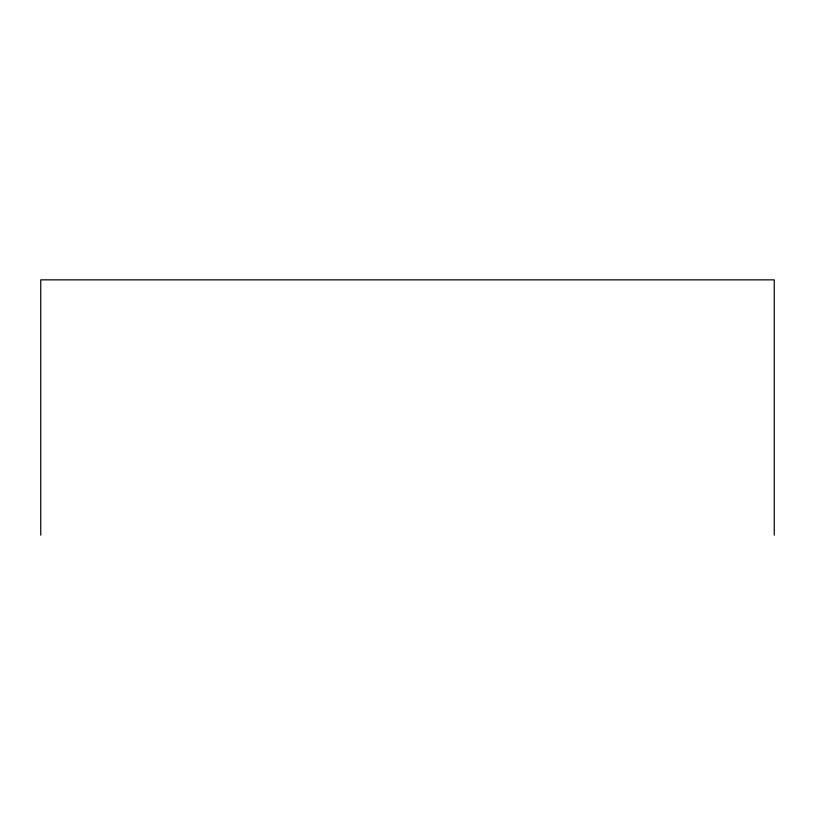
<?xml version="1.0" encoding="UTF-8"?>
<svg xmlns="http://www.w3.org/2000/svg" width="815" height="815" viewBox="0 0 815 815"><rect width="100%" height="100%" fill="white"/><g stroke="black" fill="none" stroke-linecap="round" stroke-linejoin="round"><path stroke-width="1.22" d="M774.25 535.149L774.25 279.851L40.75 279.851L40.75 535.149"/></g></svg>
